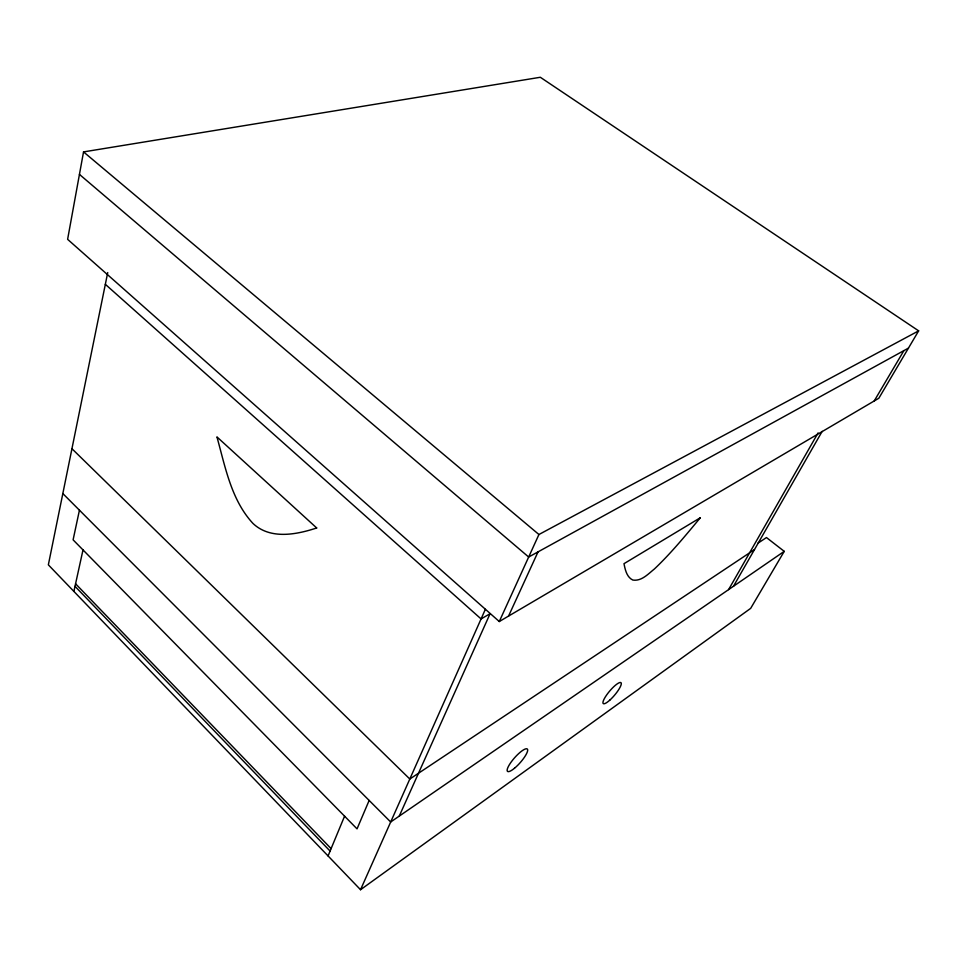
<?xml version="1.0" encoding="UTF-8"?>
<svg xmlns="http://www.w3.org/2000/svg" width="967" height="967" viewBox="0 0 967 967"><rect width="100%" height="100%" fill="white"/><g stroke="black" fill="none" stroke-linecap="round" stroke-linejoin="round"><path stroke-width="1.45" d="M83.537 151.904L67.617 239.333L499.274 621.539L878.834 398.247L918.65 330.859L540.323 77.275L83.537 151.904L538.933 534.509L918.65 330.859M107.724 272.573L48.35 564.837L360.534 889.725L750.67 608.364L784.237 551.347L766.468 537.555L757.717 543.345M79.439 510.189L73.105 539.84L357.041 828.864L369.152 800.434M73.891 591.417L83.005 549.909M328.067 855.94L344.578 816.172M360.534 889.725L485.361 609.307M399.25 816.112L490.064 613.731L481.07 618.928L105.33 284.31M499.274 621.539L538.933 534.509M508.557 616.076L538.051 551.867M728.598 589.604L818.082 432.902M733.482 586.256L822.155 431.367M874.228 400.954L903.891 350.622M784.237 551.347L390.68 821.998L62.831 493.557M754.478 549.582L409.815 779.027L71.945 448.712M908.448 348.12L528.671 557.028L79.439 174.398M75.571 583.778L331.101 848.627M75.003 586.328L330.085 851.069M700.326 517.744C685.676 535.367 671.086 553.16 654.429 568.959C648.265 573.866 641.52 581.445 632.829 580.055C626.737 577.154 625.19 569.732 623.993 563.676L700.326 517.744M316.692 527.97C296.385 534.691 270.24 539.767 252.991 523.461C231.198 499.975 225.251 466.759 216.934 436.903L316.692 527.97M609.778 700.168A13.707 3.203 -49.7 0 0 620.995 682.69A13.707 3.203 -49.7 0 0 605.584 696.542A13.707 3.203 -49.7 0 0 609.778 700.168M514.517 768.221A14.952 3.723 -48.5 0 0 527.378 749.087A14.952 3.723 -48.5 0 0 510.274 763.314A14.952 3.723 -48.5 0 0 514.517 768.221"/></g></svg>
